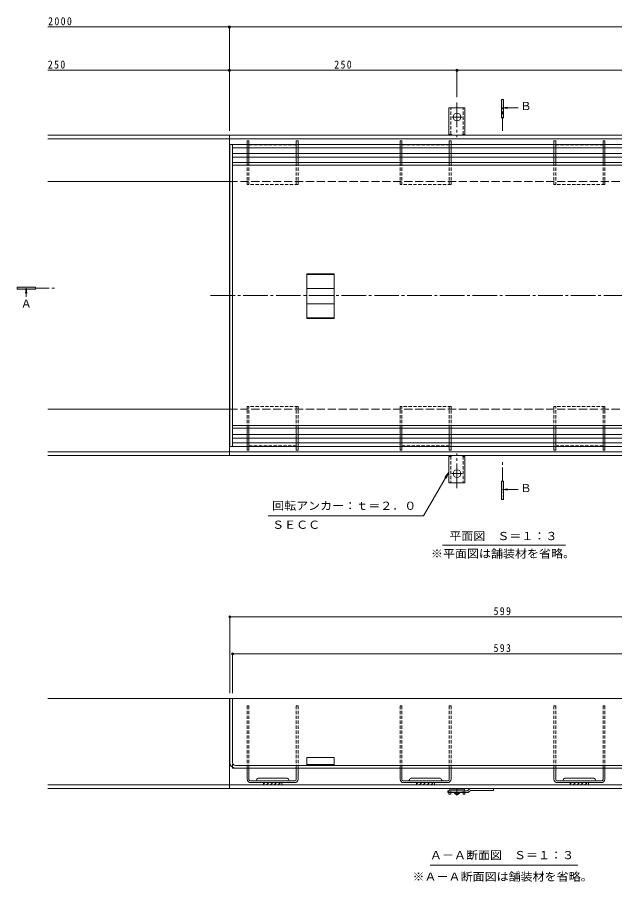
# Model space of a CAD drawing. Units: millimetres at full size, sheet at 1:3. Extents: x -1128 to 1139, y -823 to 816.
# Drawn here: x -1128 to -472, y -565 to 386 of the extents above; entities that cross this region are included whole.
import ezdxf
from ezdxf.enums import TextEntityAlignment as Align

# ---------------------------------------------------------------- set-up
doc = ezdxf.new("R2010")
doc.units = ezdxf.units.MM
doc.header["$LTSCALE"] = 3
doc.header["$PDMODE"] = 32
doc.header["$PDSIZE"] = 2.4
for name, pattern in [('CHAIN1', [8, 5, -1, 1, -1]), ('CHAIN2', [12, 9, -1, 1, -1]), ('DASHED1', [1.8, 1.2, -0.6]), ('DASHED2', [3, 2, -1]), ('DASHED3', [4, 3, -1])]:
    doc.linetypes.add(name, pattern=pattern)
for name, color, linetype, lineweight in [('4-0_Yobi_3', 7, 'CHAIN2', 18), ('4-1_ADD_LINE', 2, 'Continuous', 18), ('4-2_034.ブース・パー', 3, 'Continuous', 18), ('4-3_035.見え掛り線・', 4, 'Continuous', 18), ('4-4_036.下り天井', 7, 'Continuous', 18), ('4-5_037.床下小梁', 7, 'Continuous', 18), ('4-9_041.タオル掛け・', 4, 'Continuous', 18), ('4-A_042.床・壁打込物', 6, 'Continuous', 18)]:
    doc.layers.add(name, color=color, linetype=linetype, lineweight=lineweight)
doc.styles.add('ＭＳ ゴシック', font='')
doc.styles.get('ＭＳ ゴシック').set_extended_font_data('MS Gothic')

msp = doc.modelspace()

# ---------------------------------------------------------------- linework, layer by layer
at = {"layer": '4-0_Yobi_3'}
msp.add_line((-915.661, 80.034), (-29.36, 80.034), dxfattribs=at)
at = {"layer": '4-1_ADD_LINE'}
for p, q in [((-653.647, 257.034), (-653.647, 286.034)), ((-644.897, 286.034), (-653.647, 286.034)), ((-644.897, 286.034), (-636.147, 286.034)), ((-636.147, 257.034), (-636.147, 286.034)), ((-653.647, 257.034), (-652.397, 257.034)), ((-636.147, 257.034), (-637.397, 257.034)), ((-894.897, 256.034), (-1094.397, 256.034)), ((-894.897, 252.034), (-1094.397, 252.034)), ((-894.897, 256.034), (-45.397, 256.034)), ((-894.897, 256.034), (-894.897, -95.966)), ((-894.897, 252.034), (-45.397, 252.034)), ((-894.897, 205.034), (-1094.397, 205.034)), ((-894.897, -44.966), (-1094.397, -44.966)), ((-894.897, -91.966), (-1094.397, -91.966)), ((-894.897, -91.966), (-45.397, -91.966)), ((-894.897, -95.966), (-1094.397, -95.966)), ((-894.897, -95.966), (-45.397, -95.966)), ((-653.647, -96.966), (-653.647, -125.966)), ((-653.647, -96.966), (-652.397, -96.966)), ((-636.147, -96.966), (-637.397, -96.966)), ((-636.147, -96.966), (-636.147, -125.966)), ((-644.897, -125.966), (-653.647, -125.966)), ((-644.897, -125.966), (-636.147, -125.966)), ((-894.397, -363.119), (-1094.397, -363.119)), ((-894.897, -363.119), (-894.897, -462.12)), ((-45.397, -458.12), (-1094.397, -458.12)), ((-45.397, -462.12), (-1094.397, -462.12))]:
    msp.add_line(p, q, dxfattribs=at)
at = {"layer": '4-1_ADD_LINE', "linetype": 'DASHED1'}
for p, q in [((-651.647, 256.888), (-651.647, 286.034)), ((-638.147, 256.888), (-638.147, 286.034)), ((-651.647, -96.82), (-651.647, -125.966)), ((-638.147, -96.82), (-638.147, -125.966))]:
    msp.add_line(p, q, dxfattribs=at)
at = {"layer": '4-1_ADD_LINE', "linetype": 'CHAIN2'}
for p, q in [((-644.897, 291.981), (-644.897, 253.869)), ((-644.897, 276.034), (-650.673, 276.034)), ((-644.897, 276.034), (-639.121, 276.034)), ((-644.897, -131.914), (-644.897, -93.801)), ((-644.897, -115.966), (-650.673, -115.966)), ((-644.897, -115.966), (-639.121, -115.966))]:
    msp.add_line(p, q, dxfattribs=at)
at = {"layer": '4-1_ADD_LINE', "linetype": 'DASHED3'}
for p, q in [((-894.897, 205.034), (-45.397, 205.034)), ((-894.897, -44.966), (-45.397, -44.966))]:
    msp.add_line(p, q, dxfattribs=at)
at = {"layer": '4-1_ADD_LINE'}
for centre in [(-644.897, 276.034), (-644.897, -115.966)]:
    msp.add_circle(centre, 4.25, dxfattribs=at)
for centre, start, end in [((-652.397, 255.034), 30.00051, 90), ((-637.397, 255.034), 90, 149.99949), ((-652.397, -94.966), 270, 329.99949), ((-637.397, -94.966), 210.00051, 270)]:
    msp.add_arc(centre, 2, start, end, dxfattribs=at)
at = {"layer": '4-2_034.ブース・パー'}
for p, q in [((-894.397, 246.034), (-894.397, -85.966)), ((-891.397, 246.034), (-891.397, -85.966)), ((-891.397, 226.034), (-298.397, 226.034)), ((-891.397, 223.034), (-298.397, 223.034)), ((-809.897, 54.713), (-809.897, 103.622)), ((-779.897, 103.622), (-809.897, 103.622)), ((-779.897, 103.122), (-809.897, 103.122)), ((-779.897, 103.622), (-779.897, 54.713)), ((-779.897, 87.534), (-809.897, 87.534)), ((-779.897, 70.802), (-809.897, 70.802)), ((-779.897, 55.213), (-809.897, 55.213)), ((-779.897, 54.713), (-809.897, 54.713)), ((-891.397, -62.966), (-298.397, -62.966)), ((-891.397, -65.966), (-298.397, -65.966)), ((-295.397, -363.12), (-894.397, -363.12)), ((-894.397, -433.62), (-894.397, -363.12)), ((-891.397, -433.62), (-891.397, -363.12)), ((-888.397, -436.62), (-301.397, -436.62)), ((-809.897, -436.62), (-809.897, -428.12)), ((-809.897, -435.62), (-779.897, -435.62)), ((-891.397, -439.62), (-891.397, -438.816)), ((-891.397, -439.62), (-298.397, -439.62))]:
    msp.add_line(p, q, dxfattribs=at)
at = {"layer": '4-2_034.ブース・パー', "linetype": 'DASHED1'}
msp.add_line((-891.397, -438.816), (-891.397, -433.62), dxfattribs=at)
at = {"layer": '4-2_034.ブース・パー'}
msp.add_lwpolyline([(-779.897, -436.62), (-779.897, -428.12), (-809.897, -428.12)], dxfattribs=at)
for radius in [6, 3]:
    msp.add_arc((-888.397, -433.62), radius, 180, 270, dxfattribs=at)
at = {"layer": '4-3_035.見え掛り線・'}
for p, q in [((-873.397, 250.034), (-875.397, 250.034)), ((-875.397, 250.034), (-875.397, 246.034)), ((-873.397, 250.034), (-873.397, 246.034)), ((-819.397, 250.034), (-821.397, 250.034)), ((-821.397, 250.034), (-821.397, 246.034)), ((-819.397, 250.034), (-819.397, 246.034)), ((-705.397, 250.034), (-707.397, 250.034)), ((-707.397, 250.034), (-707.397, 246.034)), ((-705.397, 250.034), (-705.397, 246.034)), ((-651.397, 250.034), (-653.397, 250.034)), ((-653.397, 250.034), (-653.397, 246.034)), ((-651.397, 250.034), (-651.397, 246.034)), ((-536.397, 250.034), (-538.397, 250.034)), ((-538.397, 250.034), (-538.397, 246.034)), ((-536.397, 250.034), (-536.397, 246.034)), ((-482.397, 250.034), (-484.397, 250.034)), ((-484.397, 250.034), (-484.397, 246.034)), ((-482.397, 250.034), (-482.397, 246.034)), ((-875.397, 242.034), (-875.397, 236.034)), ((-873.397, 242.034), (-873.397, 236.034)), ((-821.397, 242.034), (-821.397, 236.034)), ((-819.397, 242.034), (-819.397, 236.034)), ((-707.397, 242.034), (-707.397, 236.034)), ((-705.397, 242.034), (-705.397, 236.034)), ((-653.397, 242.034), (-653.397, 236.034)), ((-651.397, 242.034), (-651.397, 236.034)), ((-538.397, 242.034), (-538.397, 236.034)), ((-536.397, 242.034), (-536.397, 236.034)), ((-484.397, 242.034), (-484.397, 236.034)), ((-482.397, 242.034), (-482.397, 236.034)), ((-875.397, 232.034), (-875.397, 226.034)), ((-873.397, 232.034), (-873.397, 226.034)), ((-821.397, 232.034), (-821.397, 226.034)), ((-819.397, 232.034), (-819.397, 226.034)), ((-707.397, 232.034), (-707.397, 226.034)), ((-705.397, 232.034), (-705.397, 226.034)), ((-653.397, 232.034), (-653.397, 226.034)), ((-651.397, 232.034), (-651.397, 226.034)), ((-538.397, 232.034), (-538.397, 226.034)), ((-536.397, 232.034), (-536.397, 226.034)), ((-484.397, 232.034), (-484.397, 226.034)), ((-482.397, 232.034), (-482.397, 226.034)), ((-875.397, -72.966), (-875.397, -65.966)), ((-873.397, -72.966), (-873.397, -65.966)), ((-821.397, -72.966), (-821.397, -65.966)), ((-819.397, -72.966), (-819.397, -65.966)), ((-707.397, -72.966), (-707.397, -65.966)), ((-705.397, -72.966), (-705.397, -65.966)), ((-653.397, -72.966), (-653.397, -65.966)), ((-651.397, -72.966), (-651.397, -65.966)), ((-538.397, -72.966), (-538.397, -65.966)), ((-536.397, -72.966), (-536.397, -65.966)), ((-484.397, -72.966), (-484.397, -65.966)), ((-482.397, -72.966), (-482.397, -65.966)), ((-875.397, -81.966), (-875.397, -76.966)), ((-873.397, -81.966), (-873.397, -76.966)), ((-821.397, -81.966), (-821.397, -76.966)), ((-819.397, -81.966), (-819.397, -76.966)), ((-707.397, -81.966), (-707.397, -76.966)), ((-705.397, -81.966), (-705.397, -76.966)), ((-653.397, -81.966), (-653.397, -76.966)), ((-651.397, -81.966), (-651.397, -76.966)), ((-538.397, -81.966), (-538.397, -76.966)), ((-536.397, -81.966), (-536.397, -76.966)), ((-484.397, -81.966), (-484.397, -76.966)), ((-482.397, -81.966), (-482.397, -76.966)), ((-875.397, -89.966), (-875.397, -85.966)), ((-873.397, -89.966), (-875.397, -89.966)), ((-873.397, -89.966), (-873.397, -85.966)), ((-821.397, -89.966), (-821.397, -85.966)), ((-819.397, -89.966), (-821.397, -89.966)), ((-819.397, -89.966), (-819.397, -85.966)), ((-707.397, -89.966), (-707.397, -85.966)), ((-705.397, -89.966), (-707.397, -89.966)), ((-705.397, -89.966), (-705.397, -85.966)), ((-653.397, -89.966), (-653.397, -85.966)), ((-651.397, -89.966), (-653.397, -89.966)), ((-651.397, -89.966), (-651.397, -85.966)), ((-538.397, -89.966), (-538.397, -85.966)), ((-536.397, -89.966), (-538.397, -89.966)), ((-536.397, -89.966), (-536.397, -85.966)), ((-484.397, -89.966), (-484.397, -85.966)), ((-482.397, -89.966), (-484.397, -89.966)), ((-482.397, -89.966), (-482.397, -85.966)), ((-875.397, -439.62), (-873.397, -439.62)), ((-875.397, -451.62), (-875.397, -439.62)), ((-873.397, -452.12), (-873.397, -439.62)), ((-821.397, -439.62), (-819.397, -439.62)), ((-821.397, -452.12), (-821.397, -439.62)), ((-819.397, -451.62), (-819.397, -439.62)), ((-707.397, -439.62), (-705.397, -439.62)), ((-707.397, -451.62), (-707.397, -439.62)), ((-705.397, -452.12), (-705.397, -439.62)), ((-653.397, -439.62), (-651.397, -439.62)), ((-653.397, -452.12), (-653.397, -439.62)), ((-651.397, -451.62), (-651.397, -439.62)), ((-538.397, -439.62), (-536.397, -439.62)), ((-538.397, -451.62), (-538.397, -439.62)), ((-536.397, -452.12), (-536.397, -439.62)), ((-484.397, -439.62), (-482.397, -439.62)), ((-484.397, -452.12), (-484.397, -439.62)), ((-482.397, -451.62), (-482.397, -439.62)), ((-871.897, -453.62), (-822.897, -453.62)), ((-871.397, -455.62), (-823.397, -455.62)), ((-832.147, -450.62), (-862.647, -450.62)), ((-855.854, -455.62), (-857.397, -457.163)), ((-851.611, -455.62), (-854.111, -458.12)), ((-847.369, -455.62), (-849.869, -458.12)), ((-843.126, -455.62), (-845.626, -458.12)), ((-838.883, -455.62), (-841.383, -458.12)), ((-837.397, -458.12), (-837.397, -455.62)), ((-654.897, -453.62), (-703.897, -453.62)), ((-703.397, -455.62), (-655.397, -455.62)), ((-664.147, -450.62), (-694.647, -450.62)), ((-687.854, -455.62), (-689.397, -457.163)), ((-683.611, -455.62), (-686.111, -458.12)), ((-679.369, -455.62), (-681.869, -458.12)), ((-675.126, -455.62), (-677.626, -458.12)), ((-670.883, -455.62), (-673.383, -458.12)), ((-669.397, -458.12), (-669.397, -455.62)), ((-485.897, -453.62), (-534.897, -453.62)), ((-486.397, -455.62), (-534.397, -455.62)), ((-495.147, -450.62), (-525.647, -450.62)), ((-518.854, -455.62), (-520.397, -457.163)), ((-514.611, -455.62), (-517.111, -458.12)), ((-510.369, -455.62), (-512.869, -458.12)), ((-506.126, -455.62), (-508.626, -458.12)), ((-501.883, -455.62), (-504.383, -458.12)), ((-500.397, -458.12), (-500.397, -455.62))]:
    msp.add_line(p, q, dxfattribs=at)
at = {"layer": '4-3_035.見え掛り線・', "linetype": 'DASHED1'}
for p, q in [((-875.397, 246.034), (-875.397, 242.034)), ((-873.397, 246.034), (-873.397, 242.034)), ((-873.397, 245.534), (-821.397, 245.534)), ((-821.397, 246.034), (-821.397, 242.034)), ((-819.397, 246.034), (-819.397, 242.034)), ((-707.397, 246.034), (-707.397, 242.034)), ((-705.397, 246.034), (-705.397, 242.034)), ((-705.397, 245.534), (-653.397, 245.534)), ((-653.397, 246.034), (-653.397, 242.034)), ((-651.397, 246.034), (-651.397, 242.034)), ((-538.397, 246.034), (-538.397, 242.034)), ((-536.397, 246.034), (-536.397, 242.034)), ((-536.397, 245.534), (-484.397, 245.534)), ((-484.397, 246.034), (-484.397, 242.034)), ((-482.397, 246.034), (-482.397, 242.034)), ((-875.397, 236.034), (-875.397, 232.034)), ((-873.397, 236.034), (-873.397, 232.034)), ((-821.397, 236.034), (-821.397, 232.034)), ((-819.397, 236.034), (-819.397, 232.034)), ((-707.397, 236.034), (-707.397, 232.034)), ((-705.397, 236.034), (-705.397, 232.034)), ((-653.397, 236.034), (-653.397, 232.034)), ((-651.397, 236.034), (-651.397, 232.034)), ((-538.397, 236.034), (-538.397, 232.034)), ((-536.397, 236.034), (-536.397, 232.034)), ((-484.397, 236.034), (-484.397, 232.034)), ((-482.397, 236.034), (-482.397, 232.034)), ((-875.397, 226.034), (-875.397, 202.034)), ((-873.397, 226.034), (-873.397, 202.034)), ((-821.397, 226.034), (-821.397, 202.034)), ((-819.397, 226.034), (-819.397, 202.034)), ((-707.397, 226.034), (-707.397, 202.034)), ((-705.397, 226.034), (-705.397, 202.034)), ((-653.397, 226.034), (-653.397, 202.034)), ((-651.397, 226.034), (-651.397, 202.034)), ((-538.397, 226.034), (-538.397, 202.034)), ((-536.397, 226.034), (-536.397, 202.034)), ((-484.397, 226.034), (-484.397, 202.034)), ((-482.397, 226.034), (-482.397, 202.034)), ((-819.397, 202.034), (-875.397, 202.034)), ((-651.397, 202.034), (-707.397, 202.034)), ((-482.397, 202.034), (-538.397, 202.034)), ((-819.397, -41.966), (-875.397, -41.966)), ((-875.397, -65.966), (-875.397, -41.966)), ((-873.397, -65.966), (-873.397, -41.966)), ((-821.397, -65.966), (-821.397, -41.966)), ((-819.397, -65.966), (-819.397, -41.966)), ((-651.397, -41.966), (-707.397, -41.966)), ((-707.397, -65.966), (-707.397, -41.966)), ((-705.397, -65.966), (-705.397, -41.966)), ((-653.397, -65.966), (-653.397, -41.966)), ((-651.397, -65.966), (-651.397, -41.966)), ((-482.397, -41.966), (-538.397, -41.966)), ((-538.397, -65.966), (-538.397, -41.966)), ((-536.397, -65.966), (-536.397, -41.966)), ((-484.397, -65.966), (-484.397, -41.966)), ((-482.397, -65.966), (-482.397, -41.966)), ((-875.397, -76.966), (-875.397, -72.966)), ((-873.397, -76.966), (-873.397, -72.966)), ((-821.397, -76.966), (-821.397, -72.966)), ((-819.397, -76.966), (-819.397, -72.966)), ((-707.397, -76.966), (-707.397, -72.966)), ((-705.397, -76.966), (-705.397, -72.966)), ((-653.397, -76.966), (-653.397, -72.966)), ((-651.397, -76.966), (-651.397, -72.966)), ((-538.397, -76.966), (-538.397, -72.966)), ((-536.397, -76.966), (-536.397, -72.966)), ((-484.397, -76.966), (-484.397, -72.966)), ((-482.397, -76.966), (-482.397, -72.966)), ((-875.397, -85.966), (-875.397, -81.966)), ((-873.397, -85.966), (-873.397, -81.966)), ((-873.397, -85.466), (-821.397, -85.466)), ((-821.397, -85.966), (-821.397, -81.966)), ((-819.397, -85.966), (-819.397, -81.966)), ((-707.397, -85.966), (-707.397, -81.966)), ((-705.397, -85.966), (-705.397, -81.966)), ((-705.397, -85.466), (-653.397, -85.466)), ((-653.397, -85.966), (-653.397, -81.966)), ((-651.397, -85.966), (-651.397, -81.966)), ((-538.397, -85.966), (-538.397, -81.966)), ((-536.397, -85.966), (-536.397, -81.966)), ((-536.397, -85.466), (-484.397, -85.466)), ((-484.397, -85.966), (-484.397, -81.966)), ((-482.397, -85.966), (-482.397, -81.966)), ((-875.397, -371.12), (-873.397, -371.12)), ((-875.397, -439.62), (-875.397, -371.12)), ((-873.397, -439.62), (-873.397, -371.12)), ((-821.397, -371.12), (-819.397, -371.12)), ((-821.397, -439.62), (-821.397, -371.12)), ((-819.397, -439.62), (-819.397, -371.12)), ((-707.397, -371.12), (-705.397, -371.12)), ((-707.397, -439.62), (-707.397, -371.12)), ((-705.397, -439.62), (-705.397, -371.12)), ((-653.397, -371.12), (-651.397, -371.12)), ((-653.397, -439.62), (-653.397, -371.12)), ((-651.397, -439.62), (-651.397, -371.12)), ((-538.397, -371.12), (-536.397, -371.12)), ((-538.397, -439.62), (-538.397, -371.12)), ((-536.397, -439.62), (-536.397, -371.12)), ((-484.397, -371.12), (-482.397, -371.12)), ((-484.397, -439.62), (-484.397, -371.12)), ((-482.397, -439.62), (-482.397, -371.12))]:
    msp.add_line(p, q, dxfattribs=at)
at = {"layer": '4-3_035.見え掛り線・'}
for points in [[(-837.397, -458.12), (-857.397, -458.12), (-857.397, -455.62)], [(-669.397, -458.12), (-689.397, -458.12), (-689.397, -455.62)], [(-500.397, -458.12), (-520.397, -458.12), (-520.397, -455.62)]]:
    msp.add_lwpolyline(points, dxfattribs=at)
for centre, radius, start, end in [((-871.397, -451.62), 4, 180, 270), ((-871.897, -452.12), 1.5, 180, 270), ((-866.52, -452.12), 1.5, 270, 345.52249), ((-862.647, -453.12), 2.5, 90, 165.52249), ((-832.147, -453.12), 2.5, 14.47751, 90), ((-828.274, -452.12), 1.5, 194.47751, 270), ((-823.397, -451.62), 4, 270, 0), ((-822.897, -452.12), 1.5, 270, 0), ((-703.397, -451.62), 4, 180, 270), ((-703.897, -452.12), 1.5, 180, 270), ((-698.52, -452.12), 1.5, 270, 345.52249), ((-694.647, -453.12), 2.5, 90, 165.52249), ((-664.147, -453.12), 2.5, 14.47751, 90), ((-660.274, -452.12), 1.5, 194.47751, 270), ((-655.397, -451.62), 4, 270, 0), ((-654.897, -452.12), 1.5, 270, 0), ((-534.397, -451.62), 4, 180, 270), ((-534.897, -452.12), 1.5, 180, 270), ((-529.52, -452.12), 1.5, 270, 345.52249), ((-525.647, -453.12), 2.5, 90, 165.52249), ((-495.147, -453.12), 2.5, 14.47751, 90), ((-491.274, -452.12), 1.5, 194.47751, 270), ((-486.397, -451.62), 4, 270, 0), ((-485.897, -452.12), 1.5, 270, 0)]:
    msp.add_arc(centre, radius, start, end, dxfattribs=at)
at = {"layer": '4-4_036.下り天井'}
for p, q in [((-894.897, 375.05), (-1094.397, 375.05)), ((-894.897, 375.95), (-894.897, 261.034)), ((-894.897, 375.05), (-45.397, 375.05)), ((-894.897, 327.453), (-1094.397, 327.453)), ((-894.897, 327.453), (-644.897, 327.453)), ((-644.897, 328.353), (-644.897, 297.981)), ((-644.897, 327.453), (-144.897, 327.453)), ((-894.397, -272.497), (-894.397, -357.119)), ((-894.397, -273.397), (-295.397, -273.397)), ((-891.397, -313.08), (-891.397, -357.119)), ((-891.397, -313.98), (-298.397, -313.98))]:
    msp.add_line(p, q, dxfattribs=at)
for p in [(-894.897, 375.05), (-894.897, 327.453), (-644.897, 327.453), (-894.397, -273.397), (-891.397, -313.98)]:
    msp.add_point(p, dxfattribs=at)
at = {"layer": '4-5_037.床下小梁', "color": 4}
for p, q in [((-595.897, 275.312), (-595.897, 295.312)), ((-594.897, 286.342), (-589.292, 287.079)), ((-594.897, 286.342), (-589.292, 285.604)), ((-594.897, 286.342), (-577.682, 286.342)), ((-1127.981, 88.888), (-1127.981, 86.888)), ((-1107.981, 88.888), (-1127.981, 88.888)), ((-1127.981, 86.888), (-1107.981, 86.888)), ((-1118.215, 87.888), (-1118.95, 82.302)), ((-1118.215, 87.888), (-1117.48, 82.302)), ((-1118.215, 87.888), (-1118.215, 78.485)), ((-1107.981, 86.888), (-1107.981, 88.888)), ((-595.897, -144.376), (-595.897, -124.376)), ((-594.897, -133.3), (-589.292, -132.562)), ((-594.897, -133.3), (-589.292, -134.037)), ((-594.897, -133.3), (-577.682, -133.3))]:
    msp.add_line(p, q, dxfattribs=at)
at = {"layer": '4-5_037.床下小梁', "color": 4, "linetype": 'CHAIN1'}
for p, q in [((-594.897, 261.041), (-594.897, 286.342)), ((-1107.981, 87.888), (-1084.79, 87.888)), ((-594.897, -124.376), (-594.897, -103.241))]:
    msp.add_line(p, q, dxfattribs=at)
at = {"layer": '4-5_037.床下小梁'}
for p, q in [((-653.805, -114.301), (-681.629, -162.494)), ((-653.805, -114.301), (-658.371, -120.252)), ((-653.805, -114.301), (-656.675, -121.231)), ((-852.176, -162.494), (-681.629, -162.494)), ((-660.915, -194.588), (-525.526, -194.588)), ((-674.363, -546.369), (-512.109, -546.369))]:
    msp.add_line(p, q, dxfattribs=at)
at = {"layer": '4-5_037.床下小梁', "color": 4}
for points in [[(-595.897, 295.312), (-593.897, 295.312), (-593.897, 275.312), (-595.897, 275.312)], [(-595.897, -124.376), (-593.897, -124.376), (-593.897, -144.376), (-595.897, -144.376)]]:
    msp.add_lwpolyline(points, dxfattribs=at)
for points in [[(-595.897, 295.312), (-595.897, 275.312), (-593.897, 295.312), (-593.897, 275.312)], [(-1107.981, 88.888), (-1107.981, 86.888), (-1127.981, 88.888), (-1127.981, 86.888)], [(-595.897, -124.376), (-595.897, -144.376), (-593.897, -124.376), (-593.897, -144.376)]]:
    msp.add_solid(points, dxfattribs=at)
at = {"layer": '4-9_041.タオル掛け・', "color": 3}
for p, q in [((-654.897, -464.62), (-633.397, -464.62)), ((-654.897, -464.62), (-654.897, -466.62)), ((-631.776, -462.998), (-633.397, -464.62)), ((-631.69, -465.741), (-630.069, -464.12)), ((-630.069, -464.12), (-604.897, -464.12)), ((-629.655, -462.12), (-604.897, -462.12)), ((-604.897, -462.12), (-604.897, -464.12)), ((-633.812, -466.62), (-654.897, -466.62))]:
    msp.add_line(p, q, dxfattribs=at)
at = {"layer": '4-9_041.タオル掛け・', "linetype": 'DASHED2'}
for p, q in [((-653.647, -464.619), (-653.647, -466.62)), ((-636.147, -466.62), (-636.147, -464.619)), ((-651.647, -466.62), (-651.647, -465.619)), ((-638.147, -466.62), (-638.147, -465.619))]:
    msp.add_line(p, q, dxfattribs=at)
at = {"layer": '4-9_041.タオル掛け・'}
for p, q in [((-638.147, -462.619), (-651.647, -462.619)), ((-653.647, -466.62), (-653.647, -468.419)), ((-651.647, -468.419), (-653.647, -468.419)), ((-651.647, -466.62), (-651.647, -468.419)), ((-638.147, -466.62), (-638.147, -468.419)), ((-636.147, -468.419), (-638.147, -468.419)), ((-636.147, -466.62), (-636.147, -468.419))]:
    msp.add_line(p, q, dxfattribs=at)
at = {"layer": '4-9_041.タオル掛け・', "linetype": 'CHAIN1'}
msp.add_line((-644.897, -461.523), (-644.897, -469.808), dxfattribs=at)
at = {"layer": '4-9_041.タオル掛け・', "color": 2}
for p, q in [((-647.647, -467.119), (-647.647, -466.62)), ((-645.897, -468.619), (-647.647, -467.119)), ((-642.147, -467.119), (-647.647, -467.119)), ((-643.897, -468.619), (-645.897, -468.619)), ((-642.147, -467.119), (-643.897, -468.619)), ((-642.147, -467.119), (-642.147, -466.62))]:
    msp.add_line(p, q, dxfattribs=at)
at = {"layer": '4-9_041.タオル掛け・'}
for centre, start, end in [((-651.647, -464.619), 90, 180), ((-638.147, -464.619), 0, 90)]:
    msp.add_arc(centre, 2, start, end, dxfattribs=at)
at = {"layer": '4-9_041.タオル掛け・', "linetype": 'DASHED2'}
for centre, start, end in [((-650.647, -465.619), 90, 180), ((-639.147, -465.619), 0, 90)]:
    msp.add_arc(centre, 1, start, end, dxfattribs=at)
at = {"layer": '4-9_041.タオル掛け・', "color": 3}
for centre, start, end in [((-629.655, -465.12), 90, 134.99996), ((-633.812, -463.62), 270, 314.99996)]:
    msp.add_arc(centre, 3, start, end, dxfattribs=at)
at = {"layer": '4-A_042.床・壁打込物'}
for p, q in [((-894.397, 246.034), (-295.397, 246.034)), ((-891.397, 242.034), (-298.397, 242.034)), ((-891.397, 236.034), (-298.397, 236.034)), ((-891.397, 232.034), (-298.397, 232.034)), ((-891.397, -72.966), (-298.397, -72.966)), ((-891.397, -76.966), (-298.397, -76.966)), ((-891.397, -81.966), (-298.397, -81.966)), ((-894.397, -85.966), (-295.397, -85.966))]:
    msp.add_line(p, q, dxfattribs=at)

# ---------------------------------------------------------------- texts
at = {"layer": '4-4_036.下り天井', "color": 2, "char_height": 8.798, "attachment_point": 7, "style": 'ＭＳ ゴシック'}
for s, insert in [('\\T1.28;\\W0.9;2000', (-1094.134, 376.85)), ('\\T1.27;\\W0.9;250', (-1094.397, 329.253)), ('\\T1.27;\\W0.9;250', (-779.647, 329.253)), ('\\T1.27;\\W0.9;599', (-604.647, -271.597)), ('\\T1.27;\\W0.9;593', (-604.647, -312.18))]:
    msp.add_mtext(s, dxfattribs=dict(at, insert=insert))
at = {"layer": '4-5_037.床下小梁', "color": 2, "style": 'ＭＳ ゴシック'}
for s, p in [('Ｂ', (-575.062, 281.043)), ('Ａ', (-1124.137, 63.76)), ('Ｂ', (-575.062, -138.949))]:
    msp.add_text(s, height=8.798, dxfattribs=at).set_placement(p, align=Align.BOTTOM_LEFT)
at = {"layer": '4-5_037.床下小梁', "color": 2, "style": 'ＭＳ ゴシック', "width": 1.1}
for s, p in [('回転アンカー：ｔ＝２．０', (-847.987, -158.384)), ('ＳＥＣＣ', (-847.987, -179.254)), ('平面図\u3000Ｓ＝１：３', (-653.244, -191.677)), ('※平面図は舗装材を省略。', (-673.494, -210.985)), ('Ａ－Ａ断面図\u3000Ｓ＝１：３', (-674.57, -542.413)), ('※Ａ－Ａ断面図は舗装材を省略。', (-693.736, -566.092))]:
    msp.add_text(s, height=8.798, dxfattribs=at).set_placement(p, align=Align.BOTTOM_LEFT)

doc.saveas('drawing.dxf')
